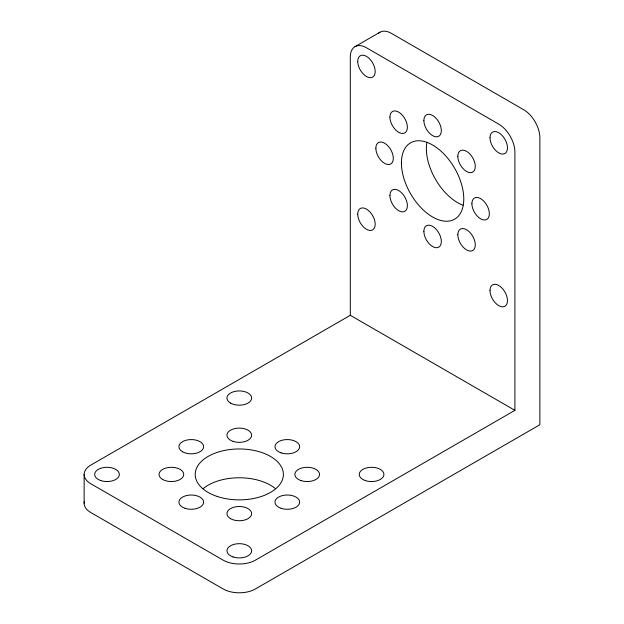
<?xml version="1.0" encoding="UTF-8"?>
<svg xmlns="http://www.w3.org/2000/svg" width="624" height="624" viewBox="0 0 624 624"><rect width="100%" height="100%" fill="white"/><g stroke="black" fill="none" stroke-linecap="round" stroke-linejoin="round"><path stroke-width="0.94" d="M514.917 410.342L514.917 152.147A22.87 13.205 60 0 0 498.646 124.082L366.46 47.767A22.87 13.205 60 0 0 350.29 57.104L350.29 315.299L514.917 410.342L255.466 560.134A22.87 13.205 0 0 1 223.025 560.079L90.839 483.764A22.87 13.205 0 0 1 90.839 465.091L350.29 315.299M355.025 46.636L379.969 32.237M84.139 474.427L84.139 503.225M462.969 205.187A44.093 25.459 60 0 1 426.839 142.615M378.573 33.267A22.87 13.205 60 0 1 391.404 33.368L523.591 109.684A22.87 13.205 60 0 1 539.861 137.748L539.861 424.741L255.466 588.931A22.87 13.205 0 0 1 223.025 588.877L90.839 512.561A22.87 13.205 0 0 1 84.334 501.501M203.167 488.623A44.093 25.459 0 0 1 275.418 488.623M162.653 479.466A12.347 7.129 0 0 0 183.316 476.268A12.347 7.129 0 0 0 168.191 467.54A12.347 7.129 0 0 0 162.653 479.466M185.102 508.318A12.347 7.129 0 0 0 203.619 502.148A12.347 7.129 0 0 0 185.102 495.971A12.347 7.129 0 0 0 185.102 508.318M230.56 518.669A12.347 7.129 0 0 0 251.215 515.471A12.347 7.129 0 0 0 236.098 506.743A12.347 7.129 0 0 0 230.56 518.669M281.135 508.318A12.347 7.129 0 0 0 299.653 502.148A12.347 7.129 0 0 0 281.135 495.971A12.347 7.129 0 0 0 281.135 508.318M301.025 480.597A12.347 7.129 0 0 0 319.543 474.427A12.347 7.129 0 0 0 301.025 468.25A12.347 7.129 0 0 0 301.025 480.597M281.135 452.876A12.347 7.129 0 0 0 299.653 446.706A12.347 7.129 0 0 0 281.135 440.528A12.347 7.129 0 0 0 281.135 452.876M233.119 441.394A12.347 7.129 0 0 0 251.636 435.224A12.347 7.129 0 0 0 233.119 429.047A12.347 7.129 0 0 0 233.119 441.394M182.543 451.745A12.347 7.129 0 0 0 203.206 448.547A12.347 7.129 0 0 0 188.081 439.819A12.347 7.129 0 0 0 182.543 451.745M365.399 480.597A12.347 7.129 0 0 0 383.916 474.427A12.347 7.129 0 0 0 365.399 468.25A12.347 7.129 0 0 0 365.399 480.597M230.56 403.096A12.347 7.129 0 0 0 251.215 399.898A12.347 7.129 0 0 0 236.098 391.17A12.347 7.129 0 0 0 230.56 403.096M100.838 480.597A12.347 7.129 0 0 0 119.356 474.427A12.347 7.129 0 0 0 100.838 468.25A12.347 7.129 0 0 0 100.838 480.597M233.119 556.967A12.347 7.129 0 0 0 251.636 550.797A12.347 7.129 0 0 0 233.119 544.627A12.347 7.129 0 0 0 233.119 556.967M217.246 496.47A44.093 25.459 0 0 0 283.39 474.427A44.093 25.459 0 0 0 217.246 452.377A44.093 25.459 0 0 0 217.246 496.47M401.427 162.997A44.093 25.459 60 0 0 448.196 221.177A44.093 25.459 60 0 0 448.196 158.824A44.093 25.459 60 0 0 401.427 162.997M389.922 117.156A12.347 7.129 60 0 0 403.018 133.442A12.347 7.129 60 0 0 403.018 115.986A12.347 7.129 60 0 0 389.922 117.156M423.875 120.518A12.347 7.129 60 0 0 436.972 136.804A12.347 7.129 60 0 0 436.972 119.348A12.347 7.129 60 0 0 423.875 120.518M457.829 156.359A12.347 7.129 60 0 0 470.917 172.645A12.347 7.129 60 0 0 470.917 155.189A12.347 7.129 60 0 0 457.829 156.359M471.892 203.681A12.347 7.129 60 0 0 484.981 219.976A12.347 7.129 60 0 0 484.981 202.511A12.347 7.129 60 0 0 471.892 203.681M457.829 234.764A12.347 7.129 60 0 0 470.917 251.059A12.347 7.129 60 0 0 470.917 233.594A12.347 7.129 60 0 0 457.829 234.764M423.875 231.403A12.347 7.129 60 0 0 436.972 247.697A12.347 7.129 60 0 0 436.972 230.233A12.347 7.129 60 0 0 423.875 231.403M389.922 195.562A12.347 7.129 60 0 0 403.018 211.856A12.347 7.129 60 0 0 403.018 194.392A12.347 7.129 60 0 0 389.922 195.562M375.859 148.239A12.347 7.129 60 0 0 388.955 164.525A12.347 7.129 60 0 0 388.955 147.069A12.347 7.129 60 0 0 375.859 148.239M490.012 290.519A12.347 7.129 60 0 0 503.108 306.813A12.347 7.129 60 0 0 503.108 289.349A12.347 7.129 60 0 0 490.012 290.519M357.731 214.149A12.347 7.129 60 0 0 370.828 230.435A12.347 7.129 60 0 0 370.828 212.979A12.347 7.129 60 0 0 357.731 214.149M357.731 61.402A12.347 7.129 60 0 0 370.828 77.688A12.347 7.129 60 0 0 370.828 60.232A12.347 7.129 60 0 0 357.731 61.402M490.012 137.771A12.347 7.129 60 0 0 503.108 154.066A12.347 7.129 60 0 0 503.108 136.601A12.347 7.129 60 0 0 490.012 137.771"/></g></svg>
